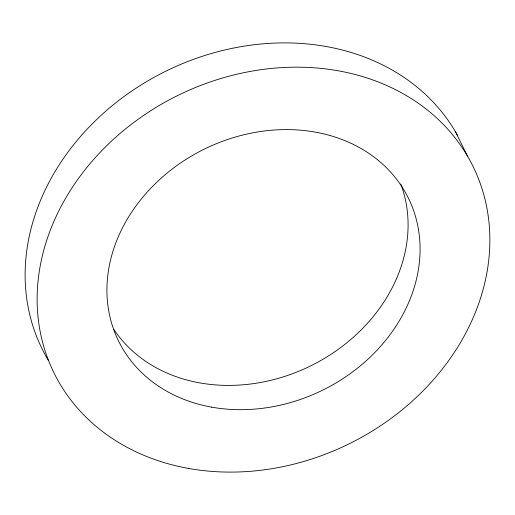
<?xml version="1.0" encoding="UTF-8"?>
<svg xmlns="http://www.w3.org/2000/svg" width="515" height="515" viewBox="0 0 515 515"><rect width="100%" height="100%" fill="white"/><g stroke="black" fill="none" stroke-linecap="round" stroke-linejoin="round"><path stroke-width="0.77" d="M455.44 131.731L467.44 156.006M48.365 360.352A233.585 194.11 -26.3 0 1 154.474 77.102A233.585 194.11 -26.3 0 1 457.391 135.149M400.805 184.067A161.575 134.267 -26.3 0 1 312.663 364.89A161.575 134.267 -26.3 0 1 113.809 329.355M188.78 468.476A233.585 194.11 -26.3 0 0 485.922 203.245A233.585 194.11 -26.3 0 0 115.791 137.19A233.585 194.11 -26.3 0 0 188.78 468.476M211.813 407.178A161.575 134.267 -26.3 0 0 417.35 223.716A161.575 134.267 -26.3 0 0 161.33 178.023A161.575 134.267 -26.3 0 0 211.813 407.178"/></g></svg>
